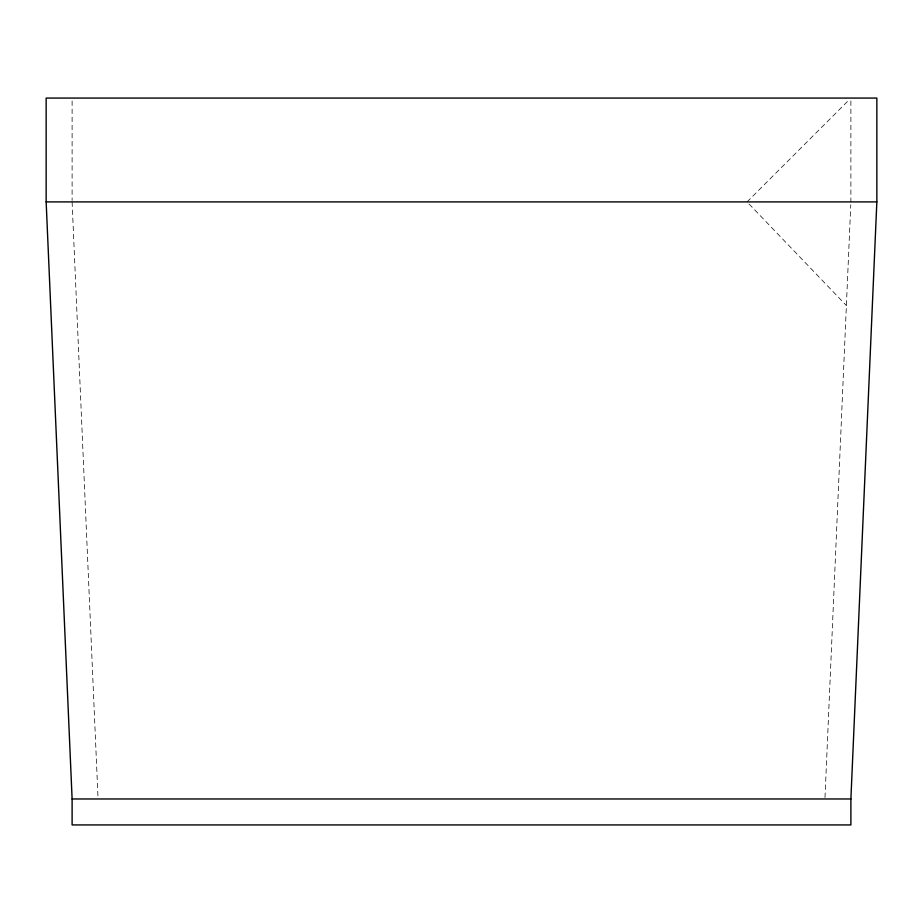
<?xml version="1.0" encoding="UTF-8"?>
<svg xmlns="http://www.w3.org/2000/svg" width="923" height="923" viewBox="0 0 923 923"><rect width="100%" height="100%" fill="white"/><g stroke="black" fill="none" stroke-linecap="round" stroke-linejoin="round"><path stroke-width="0.69" stroke-dasharray="4.62 3.46" d="M824.989 797.53L850.764 204.779M747.053 201.906L848.86 100.099M749.038 203.983L846.379 305.548M72.109 201.906L98.011 797.53M850.891 100.953L850.891 201.906M72.109 100.953L72.109 200.464"/><path stroke-width="1.38" d="M850.891 798.972L876.85 201.906L876.85 98.069L46.15 98.069L46.15 201.906L72.109 798.972L72.109 824.931L850.891 824.931L850.891 798.972L72.109 798.972M46.15 201.906L876.85 201.906"/></g></svg>
